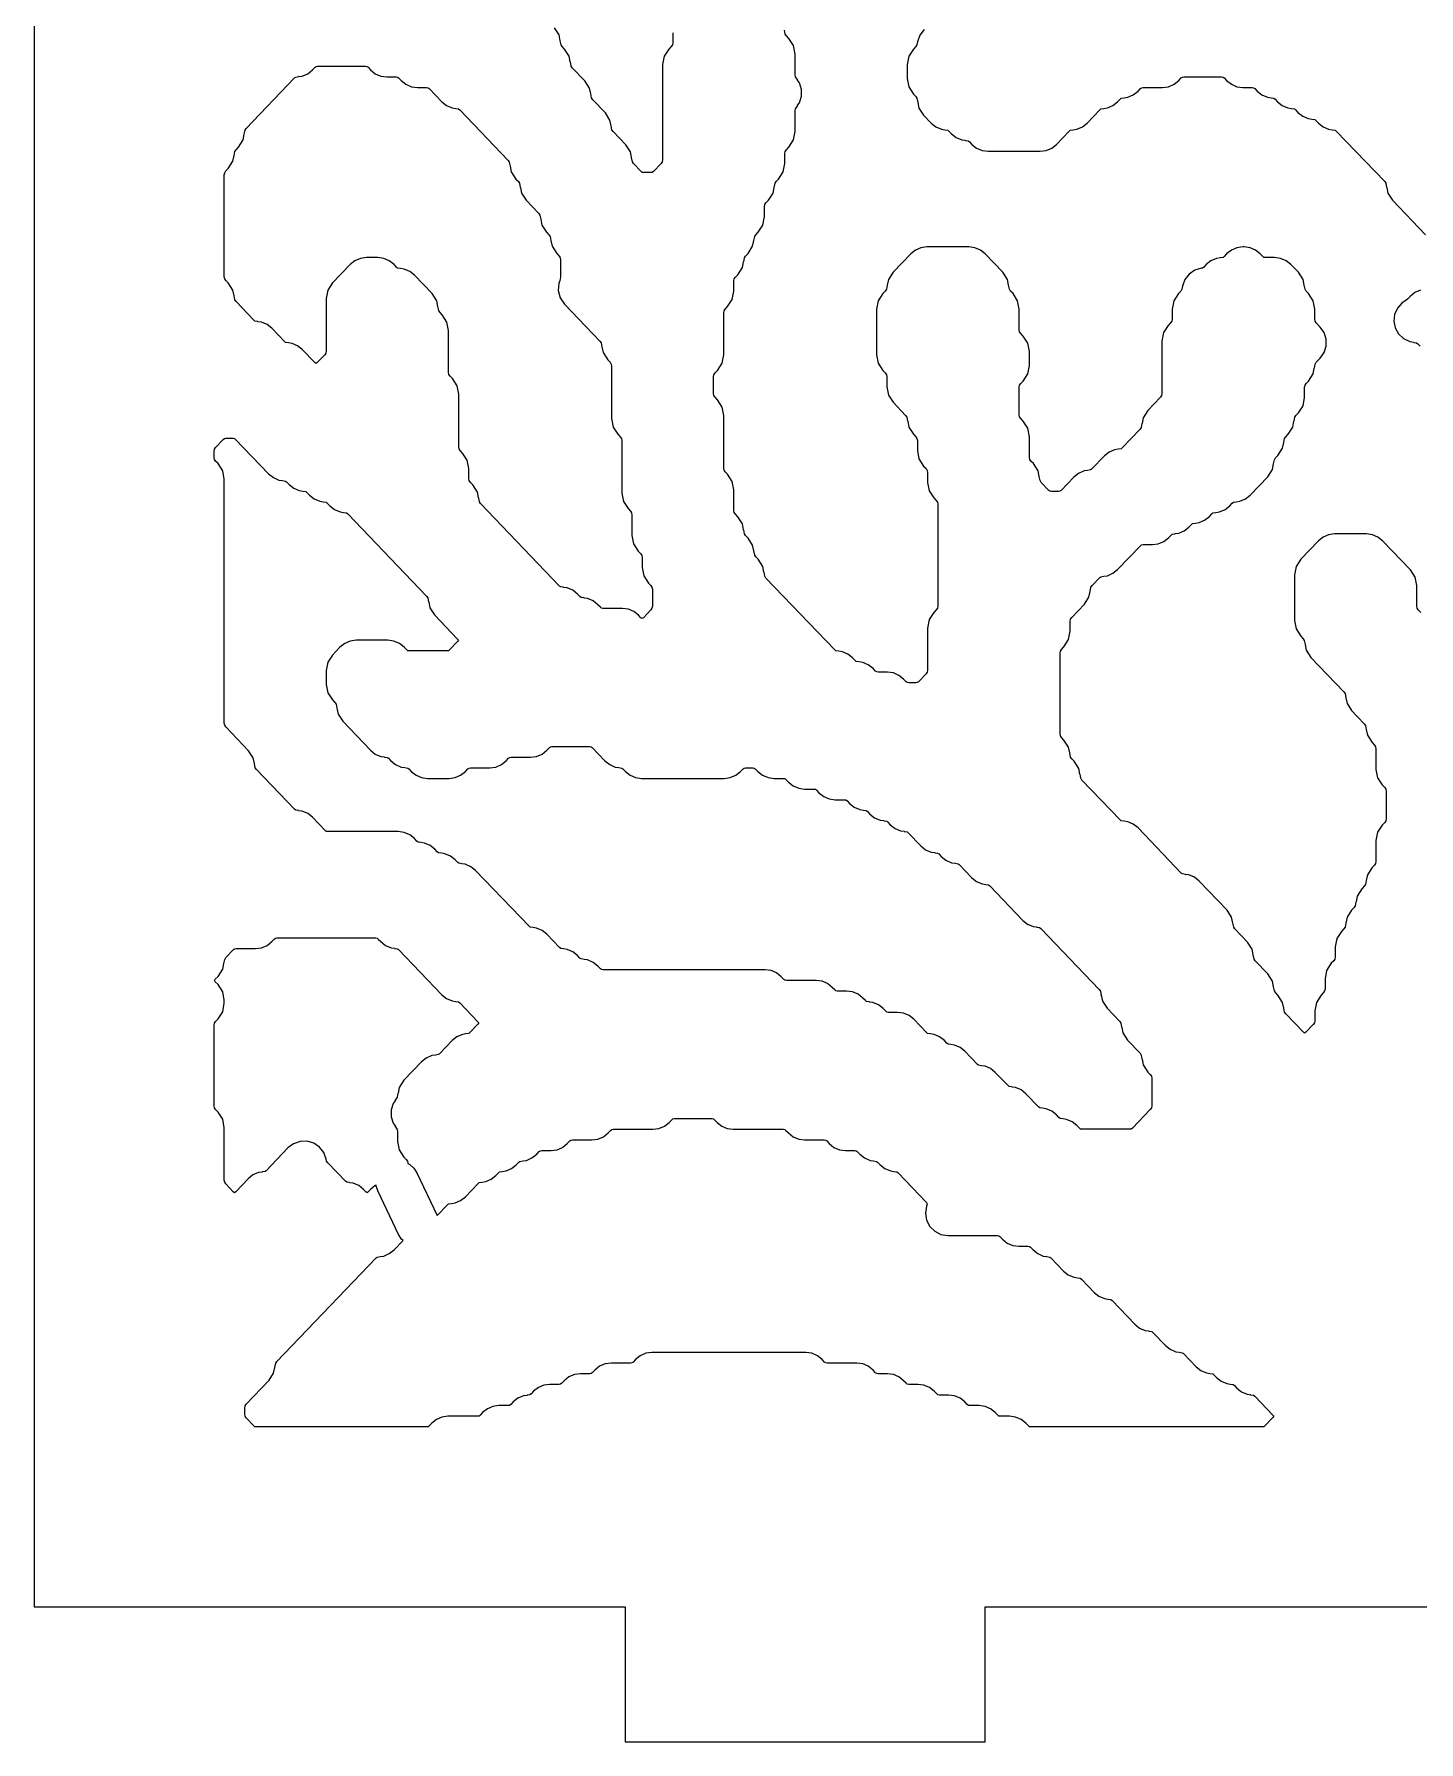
# Model space of a CAD drawing. Header units: millimetres. Extents: x 10 to 410, y 18 to 283.
# Drawn here: x 148 to 178.77, y 21 to 58.96 of the extents above; entities that cross this region are included whole.
import ezdxf

# ---------------------------------------------------------------- set-up
doc = ezdxf.new("R2010")
doc.units = ezdxf.units.MM
doc.layers.add('CUT', color=1, linetype='Continuous')

msp = doc.modelspace()

# ---------------------------------------------------------------- linework, layer by layer
at = {"layer": 'CUT'}
for points in [[(211.2679, 144), (198.134, 144), (198.134, 147), (190.134, 147), (190.134, 144), (169.134, 144), (169.134, 147), (161.134, 147), (161.134, 144), (148, 144), (148, 24), (161.134, 24), (161.134, 21), (169.134, 21), (169.134, 24), (190.134, 24), (190.134, 21), (198.134, 21), (198.134, 24), (211.2679, 24)], [(152.417, 56.1326), (152.4416, 56.2599), (152.4439, 56.2595), (152.4616, 56.351), (152.4862, 56.389), (152.5405, 56.4457), (152.6435, 56.6052), (152.6681, 56.7325), (152.6704, 56.7321), (152.6881, 56.8235), (152.7127, 56.8616), (153.7888, 57.9841), (153.8139, 58.0041), (153.8791, 58.0129), (153.8787, 58.0157), (153.9581, 58.0264), (154.0813, 58.079), (154.1862, 58.1624), (154.2418, 58.2204), (154.2669, 58.2404), (154.2987, 58.2447), (155.364, 58.2447), (155.3958, 58.2404), (155.4209, 58.2204), (155.4765, 58.1624), (155.5814, 58.079), (155.7046, 58.0264), (155.8374, 58.0084), (156.0435, 58.0084), (156.0753, 58.0041), (156.1004, 57.9841), (156.156, 57.9261), (156.2609, 57.8427), (156.3842, 57.7901), (156.517, 57.7722), (156.723, 57.7722), (156.7548, 57.7678), (156.78, 57.7479), (157.0621, 57.4536), (157.1669, 57.3701), (157.2902, 57.3175), (157.3696, 57.3068), (157.3692, 57.3041), (157.4344, 57.2953), (157.4595, 57.2753), (158.5356, 56.1527), (158.5601, 56.1147), (158.5778, 56.0232), (158.5802, 56.0236), (158.6048, 55.8964), (158.7078, 55.7368), (158.7621, 55.6802), (158.7866, 55.6421), (158.8043, 55.5506), (158.8067, 55.5511), (158.8313, 55.4238), (158.9343, 55.2642), (159.2151, 54.9713), (159.2397, 54.9333), (159.2574, 54.8418), (159.2597, 54.8422), (159.2843, 54.7149), (159.3873, 54.5554), (159.4416, 54.4987), (159.4662, 54.4607), (159.4839, 54.3692), (159.4862, 54.3696), (159.5108, 54.2423), (159.6138, 54.0828), (159.6681, 54.0261), (159.6927, 53.9881), (159.7013, 53.9436), (159.7013, 53.5669), (159.6834, 53.4743), (159.6611, 53.4224), (159.6491, 53.2564), (159.6924, 53.0957), (159.7859, 52.9581), (160.5741, 52.1359), (160.5987, 52.0978), (160.6164, 52.0063), (160.6187, 52.0068), (160.6434, 51.8795), (160.7464, 51.7199), (160.8007, 51.6633), (160.8252, 51.6252), (160.8338, 51.5808), (160.8338, 50.4119), (160.8699, 50.2255), (160.9729, 50.0659), (161.0272, 50.0093), (161.0517, 49.9712), (161.0603, 49.9268), (161.0603, 48.7579), (161.0964, 48.5715), (161.1994, 48.4119), (161.2537, 48.3553), (161.2782, 48.3172), (161.2868, 48.2728), (161.2868, 47.8128), (161.3229, 47.6263), (161.4259, 47.4668), (161.4802, 47.4101), (161.5047, 47.3721), (161.5133, 47.3276), (161.5133, 47.1039), (161.5494, 46.9174), (161.6524, 46.7579), (161.7067, 46.7013), (161.7312, 46.6632), (161.7398, 46.6188), (161.7398, 46.242), (161.7312, 46.1975), (161.7067, 46.1595), (161.5413, 45.987), (161.5133, 45.9659), (161.4854, 45.987), (161.4344, 46.0401), (161.3296, 46.1235), (161.2063, 46.1761), (161.0735, 46.1941), (160.641, 46.1941), (160.6091, 46.1984), (160.584, 46.2184), (160.5284, 46.2764), (160.4235, 46.3598), (160.3003, 46.4124), (160.2209, 46.4232), (160.2213, 46.4259), (160.1561, 46.4347), (160.131, 46.4547), (160.0754, 46.5127), (159.9705, 46.5961), (159.8473, 46.6487), (159.7679, 46.6594), (159.7683, 46.6622), (159.7031, 46.671), (159.678, 46.691), (157.9224, 48.5224), (157.8978, 48.5604), (157.8801, 48.6519), (157.8778, 48.6515), (157.8531, 48.7788), (157.7502, 48.9383), (157.6959, 48.9949), (157.6713, 49.033), (157.6627, 49.0774), (157.6627, 49.3012), (157.6266, 49.4876), (157.5236, 49.6472), (157.4693, 49.7038), (157.4448, 49.7419), (157.4362, 49.7863), (157.4362, 50.9552), (157.4001, 51.1416), (157.2971, 51.3012), (157.2428, 51.3578), (157.2183, 51.3959), (157.2097, 51.4403), (157.2097, 52.3729), (157.1736, 52.5593), (157.0706, 52.7189), (157.0163, 52.7755), (156.9918, 52.8136), (156.9741, 52.9051), (156.9717, 52.9046), (156.9471, 53.0319), (156.8441, 53.1915), (156.4513, 53.6013), (156.3464, 53.6847), (156.2231, 53.7373), (156.1438, 53.748), (156.1442, 53.7508), (156.079, 53.7596), (156.0539, 53.7796), (155.9983, 53.8376), (155.8934, 53.921), (155.7701, 53.9736), (155.6373, 53.9916), (155.3844, 53.9916), (155.2516, 53.9736), (155.1284, 53.921), (155.0235, 53.8376), (154.6306, 53.4278), (154.5277, 53.2682), (154.4916, 53.0818), (154.4916, 51.9129), (154.483, 51.8684), (154.4584, 51.8304), (154.293, 51.6579), (154.2651, 51.6368), (154.2371, 51.6579), (153.9597, 51.9473), (153.8548, 52.0307), (153.7315, 52.0833), (153.6522, 52.094), (153.6526, 52.0968), (153.5874, 52.1056), (153.5623, 52.1256), (153.2802, 52.4198), (153.1753, 52.5033), (153.052, 52.5559), (152.9727, 52.5666), (152.973, 52.5693), (152.9079, 52.5781), (152.8827, 52.5981), (152.4862, 53.0118), (152.4616, 53.0499), (152.4439, 53.1414), (152.4416, 53.1409), (152.417, 53.2682), (152.314, 53.4278), (152.2597, 53.4844), (152.2351, 53.5224), (152.2265, 53.5669), (152.2265, 55.8339), (152.2351, 55.8784), (152.2597, 55.9164), (152.314, 55.9731)], [(153.5837, 49.0252), (153.6088, 49.0052), (153.6644, 48.9472), (153.7693, 48.8638), (153.8926, 48.8112), (153.9719, 48.8005), (153.9716, 48.7978), (154.0367, 48.7889), (154.0619, 48.769), (154.1175, 48.711), (154.2223, 48.6275), (154.3456, 48.5749), (154.4249, 48.5642), (154.4246, 48.5615), (154.4898, 48.5527), (154.5149, 48.5327), (154.5705, 48.4747), (154.6753, 48.3912), (154.7986, 48.3386), (154.878, 48.3279), (154.8776, 48.3252), (154.9428, 48.3164), (154.9679, 48.2964), (156.7235, 46.465), (156.7481, 46.4269), (156.7658, 46.3354), (156.7681, 46.3359), (156.7927, 46.2086), (156.8957, 46.049), (157.4097, 45.5129), (157.4291, 45.4852), (157.4097, 45.4576), (157.233, 45.2732), (157.2078, 45.2532), (157.176, 45.2489), (156.3373, 45.2489), (156.3055, 45.2532), (156.2804, 45.2732), (156.2248, 45.3312), (156.1199, 45.4147), (155.9966, 45.4673), (155.8638, 45.4852), (155.1579, 45.4852), (155.0251, 45.4673), (154.9019, 45.4147), (154.797, 45.3312), (154.6306, 45.1577), (154.5277, 44.9982), (154.4916, 44.8117), (154.4916, 44.5047), (154.5277, 44.3183), (154.6306, 44.1587), (154.6849, 44.1021), (154.7095, 44.0641), (154.7272, 43.9726), (154.7295, 43.973), (154.7542, 43.8457), (154.8572, 43.6862), (155.4765, 43.0401), (155.5814, 42.9566), (155.7046, 42.904), (155.784, 42.8933), (155.7836, 42.8906), (155.8488, 42.8818), (155.8739, 42.8618), (155.9295, 42.8038), (156.0344, 42.7203), (156.1577, 42.6677), (156.237, 42.657), (156.2366, 42.6543), (156.3018, 42.6455), (156.3269, 42.6255), (156.3825, 42.5675), (156.4874, 42.4841), (156.6107, 42.4315), (156.7435, 42.4135), (157.2229, 42.4135), (157.3557, 42.4315), (157.4789, 42.4841), (157.5838, 42.5675), (157.6394, 42.6255), (157.6645, 42.6455), (157.6964, 42.6498), (158.1289, 42.6498), (158.2617, 42.6677), (158.385, 42.7203), (158.4898, 42.8038), (158.5454, 42.8618), (158.5706, 42.8818), (158.6024, 42.8861), (159.0349, 42.8861), (159.1677, 42.904), (159.291, 42.9566), (159.3959, 43.0401), (159.4515, 43.0981), (159.4766, 43.1181), (159.5084, 43.1224), (160.3471, 43.1224), (160.379, 43.1181), (160.4041, 43.0981), (160.6862, 42.8038), (160.7911, 42.7203), (160.9143, 42.6677), (160.9937, 42.657), (160.9933, 42.6543), (161.0585, 42.6455), (161.0836, 42.6255), (161.1392, 42.5675), (161.2441, 42.4841), (161.3673, 42.4315), (161.5001, 42.4135), (163.3386, 42.4135), (163.4714, 42.4315), (163.5947, 42.4841), (163.6995, 42.5675), (163.7551, 42.6255), (163.7803, 42.6455), (163.8121, 42.6498), (163.9713, 42.6498), (164.0031, 42.6455), (164.0282, 42.6255), (164.0838, 42.5675), (164.1887, 42.4841), (164.3119, 42.4315), (164.4448, 42.4135), (164.6508, 42.4135), (164.6826, 42.4092), (164.7077, 42.3892), (164.7633, 42.3312), (164.8682, 42.2478), (164.9915, 42.1952), (165.1243, 42.1772), (165.3303, 42.1772), (165.3621, 42.1729), (165.3873, 42.1529), (165.4429, 42.0949), (165.5477, 42.0115), (165.671, 41.9589), (165.8038, 41.9409), (166.0098, 41.9409), (166.0417, 41.9366), (166.0668, 41.9166), (166.1224, 41.8586), (166.2273, 41.7752), (166.3505, 41.7226), (166.4299, 41.7119), (166.4295, 41.7092), (166.4947, 41.7003), (166.5198, 41.6803), (166.5754, 41.6223), (166.6803, 41.5389), (166.8035, 41.4863), (166.8829, 41.4756), (166.8825, 41.4729), (166.9477, 41.4641), (166.9728, 41.4441), (167.0284, 41.3861), (167.1333, 41.3026), (167.2565, 41.25), (167.3359, 41.2393), (167.3355, 41.2366), (167.4007, 41.2278), (167.4258, 41.2078), (167.7079, 40.9135), (167.8128, 40.83), (167.9361, 40.7775), (168.0154, 40.7667), (168.0151, 40.764), (168.0802, 40.7552), (168.1054, 40.7352), (168.161, 40.6772), (168.2658, 40.5938), (168.3891, 40.5412), (168.4684, 40.5304), (168.4681, 40.5277), (168.5332, 40.5189), (168.5584, 40.4989), (168.8405, 40.2046), (168.9453, 40.1212), (169.0686, 40.0686), (169.148, 40.0579), (169.1476, 40.0551), (169.2128, 40.0463), (169.2379, 40.0263), (169.973, 39.2595), (170.0779, 39.176), (170.2012, 39.1234), (170.2805, 39.1127), (170.2801, 39.11), (170.3453, 39.1012), (170.3704, 39.0812), (171.673, 37.7224), (171.6976, 37.6843), (171.7153, 37.5928), (171.7176, 37.5933), (171.7423, 37.466), (171.8453, 37.3064), (172.1261, 37.0135), (172.1506, 36.9754), (172.1683, 36.8839), (172.1707, 36.8844), (172.1953, 36.7571), (172.2983, 36.5976), (172.5791, 36.3046), (172.6036, 36.2666), (172.6213, 36.1751), (172.6237, 36.1755), (172.6483, 36.0482), (172.7513, 35.8887), (172.8056, 35.8321), (172.8301, 35.794), (172.8387, 35.7496), (172.8387, 35.1365), (172.8301, 35.0921), (172.8056, 35.054), (172.409, 34.6403), (172.3839, 34.6203), (172.3521, 34.616), (171.2868, 34.616), (171.255, 34.6203), (171.2299, 34.6403), (171.1743, 34.6983), (171.0694, 34.7818), (170.9462, 34.8344), (170.8668, 34.8451), (170.8672, 34.8478), (170.802, 34.8566), (170.7769, 34.8766), (170.7213, 34.9346), (170.6164, 35.0181), (170.4931, 35.0706), (170.4138, 35.0814), (170.4142, 35.0841), (170.349, 35.0929), (170.3239, 35.1129), (170.0418, 35.4072), (169.9369, 35.4906), (169.8136, 35.5432), (169.7343, 35.554), (169.7346, 35.5567), (169.6695, 35.5655), (169.6443, 35.5855), (169.3622, 35.8798), (169.2574, 35.9632), (169.1341, 36.0158), (169.0547, 36.0265), (169.0551, 36.0292), (168.9899, 36.0381), (168.9648, 36.0581), (168.6827, 36.3523), (168.5778, 36.4358), (168.4546, 36.4884), (168.3752, 36.4991), (168.3756, 36.5018), (168.3104, 36.5106), (168.2853, 36.5306), (168.2297, 36.5886), (168.1248, 36.6721), (168.0016, 36.7247), (167.9222, 36.7354), (167.9226, 36.7381), (167.8574, 36.7469), (167.8323, 36.7669), (167.5502, 37.0612), (167.4453, 37.1446), (167.322, 37.1972), (167.1892, 37.2152), (166.9832, 37.2152), (166.9514, 37.2195), (166.9262, 37.2395), (166.8706, 37.2975), (166.7658, 37.3809), (166.6425, 37.4335), (166.5632, 37.4442), (166.5635, 37.447), (166.4983, 37.4558), (166.4732, 37.4758), (166.4176, 37.5338), (166.3128, 37.6172), (166.1895, 37.6698), (166.0567, 37.6878), (165.8506, 37.6878), (165.8188, 37.6921), (165.7937, 37.7121), (165.7381, 37.7701), (165.6332, 37.8535), (165.51, 37.9061), (165.3772, 37.9241), (164.7181, 37.9241), (164.6863, 37.9284), (164.6612, 37.9483), (164.6056, 38.0063), (164.5007, 38.0898), (164.3774, 38.1424), (164.2446, 38.1603), (160.641, 38.1603), (160.6091, 38.1646), (160.584, 38.1846), (160.5284, 38.2426), (160.4235, 38.3261), (160.3003, 38.3787), (160.2209, 38.3894), (160.2213, 38.3921), (160.1561, 38.4009), (160.131, 38.4209), (160.0754, 38.4789), (159.9705, 38.5624), (159.8473, 38.615), (159.7679, 38.6257), (159.7683, 38.6284), (159.7031, 38.6372), (159.678, 38.6572), (159.3959, 38.9515), (159.291, 39.0349), (159.1677, 39.0875), (159.0884, 39.0983), (159.0888, 39.101), (159.0236, 39.1098), (158.9985, 39.1298), (157.8103, 40.3692), (157.7055, 40.4527), (157.5822, 40.5052), (157.5028, 40.516), (157.5032, 40.5187), (157.438, 40.5275), (157.4129, 40.5475), (157.3573, 40.6055), (157.2524, 40.6889), (157.1292, 40.7415), (157.0498, 40.7523), (157.0502, 40.755), (156.985, 40.7638), (156.9599, 40.7838), (156.9043, 40.8418), (156.7994, 40.9252), (156.6762, 40.9778), (156.5968, 40.9886), (156.5972, 40.9913), (156.532, 41.0001), (156.5069, 41.0201), (156.4513, 41.0781), (156.3464, 41.1615), (156.2231, 41.2141), (156.0903, 41.2321), (154.5252, 41.2321), (154.4934, 41.2364), (154.4683, 41.2564), (154.1862, 41.5506), (154.0813, 41.6341), (153.9581, 41.6867), (153.8787, 41.6974), (153.8791, 41.7001), (153.8139, 41.7089), (153.7888, 41.7289), (152.9392, 42.6152), (152.9146, 42.6532), (152.8969, 42.7447), (152.8946, 42.7443), (152.87, 42.8716), (152.767, 43.0311), (152.2597, 43.5603), (152.2351, 43.5984), (152.2265, 43.6428), (152.2265, 49.0649), (152.1904, 49.2513), (152.0875, 49.4109), (152.0332, 49.4675), (152.0086, 49.5056), (152, 49.55), (152, 49.6905), (152.0086, 49.7349), (152.0332, 49.773), (152.2032, 49.9504), (152.2283, 49.9704), (152.2602, 49.9747), (152.4194, 49.9747), (152.4512, 49.9704), (152.4763, 49.9504), (153.2114, 49.1835), (153.3163, 49.1001), (153.4396, 49.0475), (153.5189, 49.0368), (153.5185, 49.034)], [(153.3476, 29.3232), (153.3499, 29.3228), (153.3676, 29.4143), (153.3922, 29.4523), (155.6008, 31.7563), (155.626, 31.7763), (155.6911, 31.7851), (155.6908, 31.7878), (155.7701, 31.7986), (155.8934, 31.8511), (155.9983, 31.9346), (156.1993, 32.1443), (156.1675, 32.1728), (156.0991, 32.2778), (155.6424, 33.2316), (155.6035, 33.3507), (155.6023, 33.3729), (155.5814, 33.364), (155.4765, 33.2806), (155.4256, 33.2275), (155.3976, 33.2064), (155.3697, 33.2275), (155.3187, 33.2806), (155.2139, 33.364), (155.0906, 33.4166), (155.0112, 33.4274), (155.0116, 33.4301), (154.9464, 33.4389), (154.9213, 33.4589), (154.5247, 33.8726), (154.5002, 33.9106), (154.4926, 33.95), (154.4397, 34.0962), (154.3444, 34.2191), (154.2159, 34.3068), (154.0667, 34.3508), (153.9112, 34.3468), (153.7645, 34.2952), (153.6407, 34.201), (153.1558, 33.6952), (153.1307, 33.6752), (153.0655, 33.6664), (153.0659, 33.6637), (152.9865, 33.6529), (152.8633, 33.6003), (152.7584, 33.5169), (152.481, 33.2275), (152.453, 33.2064), (152.425, 33.2275), (152.2597, 33.4), (152.2351, 33.4381), (152.2265, 33.4825), (152.2265, 34.6514), (152.1904, 34.8378), (152.0875, 34.9974), (152.0332, 35.054), (152.0086, 35.0921), (152, 35.1365), (152, 36.931), (152.0086, 36.9754), (152.0332, 37.0135), (152.0875, 37.0701), (152.1904, 37.2297), (152.2265, 37.4161), (152.2265, 37.4868), (152.1904, 37.6733), (152.0875, 37.8328), (152.0265, 37.8964), (152.0071, 37.9241), (152.0265, 37.9517), (152.0875, 38.0153), (152.1904, 38.1748), (152.2151, 38.3021), (152.2174, 38.3017), (152.2351, 38.3932), (152.2597, 38.4312), (152.4297, 38.6086), (152.4549, 38.6286), (152.4867, 38.6329), (152.9192, 38.6329), (153.052, 38.6509), (153.1753, 38.7035), (153.2802, 38.7869), (153.3358, 38.8449), (153.3609, 38.8649), (153.3927, 38.8692), (155.5905, 38.8692), (155.6223, 38.8649), (155.6474, 38.8449), (155.703, 38.7869), (155.8079, 38.7035), (155.9312, 38.6509), (156.0105, 38.6401), (156.0101, 38.6374), (156.0753, 38.6286), (156.1004, 38.6086), (157.0621, 37.6055), (157.1669, 37.522), (157.2902, 37.4694), (157.3696, 37.4587), (157.3692, 37.456), (157.4344, 37.4472), (157.4595, 37.4272), (157.8627, 37.0065), (157.8821, 36.9789), (157.8627, 36.9513), (157.686, 36.7669), (157.6609, 36.7469), (157.5957, 36.7381), (157.5961, 36.7354), (157.5167, 36.7247), (157.3934, 36.6721), (157.2886, 36.5886), (157.0065, 36.2943), (156.9813, 36.2743), (156.9162, 36.2655), (156.9165, 36.2628), (156.8372, 36.2521), (156.7139, 36.1995), (156.609, 36.116), (156.2162, 35.7062), (156.1132, 35.5467), (156.0886, 35.4194), (156.0862, 35.4198), (156.0685, 35.3284), (156.018, 35.2501), (156.0211, 35.2481), (155.9817, 35.1918), (155.9358, 35.0466), (155.9358, 34.8943), (155.9817, 34.7491), (156.0211, 34.6929), (156.018, 34.6909), (156.0685, 34.6126), (156.0771, 34.5681), (156.0771, 34.3444), (156.1132, 34.158), (156.2162, 33.9984), (156.2705, 33.9418), (156.2951, 33.9037), (156.3037, 33.8593), (156.3037, 33.8567), (156.3466, 33.8349), (156.4398, 33.7512), (156.5082, 33.6462), (156.9604, 32.7019), (157.1864, 32.9377), (157.2115, 32.9577), (157.2767, 32.9665), (157.2763, 32.9693), (157.3557, 32.98), (157.4789, 33.0326), (157.5838, 33.116), (157.8659, 33.4103), (157.891, 33.4303), (157.9562, 33.4391), (157.9558, 33.4418), (158.0352, 33.4526), (158.1585, 33.5052), (158.2633, 33.5886), (158.3189, 33.6466), (158.3441, 33.6666), (158.4092, 33.6754), (158.4089, 33.6781), (158.4882, 33.6888), (158.6115, 33.7414), (158.7164, 33.8249), (158.7719, 33.8829), (158.7971, 33.9029), (158.8622, 33.9117), (158.8619, 33.9144), (158.9412, 33.9251), (159.0645, 33.9777), (159.1694, 34.0612), (159.225, 34.1192), (159.2501, 34.1392), (159.2819, 34.1435), (159.4879, 34.1435), (159.6208, 34.1614), (159.744, 34.214), (159.8489, 34.2975), (159.9045, 34.3555), (159.9296, 34.3754), (159.9614, 34.3797), (160.394, 34.3797), (160.5268, 34.3977), (160.6501, 34.4503), (160.7549, 34.5337), (160.8105, 34.5917), (160.8356, 34.6117), (160.8675, 34.616), (161.753, 34.616), (161.8858, 34.634), (162.0091, 34.6866), (162.114, 34.77), (162.1696, 34.828), (162.1947, 34.848), (162.2265, 34.8523), (163.0652, 34.8523), (163.0971, 34.848), (163.1222, 34.828), (163.1778, 34.77), (163.2826, 34.6866), (163.4059, 34.634), (163.5387, 34.616), (164.6508, 34.616), (164.6826, 34.6117), (164.7077, 34.5917), (164.7633, 34.5337), (164.8682, 34.4503), (164.9915, 34.3977), (165.1243, 34.3797), (165.5568, 34.3797), (165.5886, 34.3754), (165.6138, 34.3555), (165.6694, 34.2975), (165.7742, 34.214), (165.8975, 34.1614), (166.0303, 34.1435), (166.2363, 34.1435), (166.2682, 34.1392), (166.2933, 34.1192), (166.3489, 34.0612), (166.4538, 33.9777), (166.577, 33.9251), (166.6564, 33.9144), (166.656, 33.9117), (166.7212, 33.9029), (166.7463, 33.8829), (166.8019, 33.8249), (166.9068, 33.7414), (167.03, 33.6888), (167.1094, 33.6781), (167.109, 33.6754), (167.1742, 33.6666), (167.1993, 33.6466), (167.8291, 32.9897), (167.8491, 32.961), (167.831, 32.9035), (167.8078, 32.7495), (167.8332, 32.5959), (167.9046, 32.4574), (168.0151, 32.3477), (168.154, 32.2773), (168.3079, 32.2531), (169.4075, 32.2532), (169.4393, 32.2489), (169.4644, 32.2289), (169.52, 32.1709), (169.6249, 32.0874), (169.7481, 32.0348), (169.8809, 32.0169), (170.087, 32.0169), (170.1188, 32.0126), (170.1439, 31.9926), (170.1995, 31.9346), (170.3044, 31.8511), (170.4277, 31.7986), (170.507, 31.7878), (170.5066, 31.7851), (170.5718, 31.7763), (170.5969, 31.7563), (170.879, 31.462), (170.9839, 31.3786), (171.1072, 31.326), (171.1865, 31.3152), (171.1862, 31.3125), (171.2513, 31.3037), (171.2765, 31.2837), (171.5586, 30.9894), (171.6634, 30.906), (171.7867, 30.8534), (171.8661, 30.8427), (171.8657, 30.84), (171.9309, 30.8311), (171.956, 30.8111), (172.4646, 30.2806), (172.5695, 30.1971), (172.6927, 30.1445), (172.7721, 30.1338), (172.7717, 30.1311), (172.8369, 30.1223), (172.862, 30.1023), (173.1441, 29.808), (173.249, 29.7246), (173.3723, 29.672), (173.4516, 29.6612), (173.4513, 29.6585), (173.5164, 29.6497), (173.5415, 29.6297), (173.8237, 29.3354), (173.9285, 29.252), (174.0518, 29.1994), (174.1311, 29.1887), (174.1308, 29.1859), (174.1959, 29.1771), (174.2211, 29.1571), (174.2767, 29.0991), (174.3815, 29.0157), (174.5048, 28.9631), (174.5842, 28.9524), (174.5838, 28.9497), (174.649, 28.9408), (174.6741, 28.9209), (174.7297, 28.8629), (174.8346, 28.7794), (174.9578, 28.7268), (175.0372, 28.7161), (175.0368, 28.7134), (175.102, 28.7046), (175.1271, 28.6846), (175.5303, 28.2639), (175.5497, 28.2363), (175.5303, 28.2086), (175.3536, 28.0243), (175.3285, 28.0043), (175.2967, 28), (170.1543, 28), (170.1225, 28.0043), (170.0973, 28.0243), (170.0418, 28.0823), (169.9369, 28.1657), (169.8136, 28.2183), (169.6808, 28.2363), (169.4748, 28.2363), (169.443, 28.2406), (169.4178, 28.2606), (169.3622, 28.3186), (169.2574, 28.402), (169.1341, 28.4546), (169.0013, 28.4726), (168.7952, 28.4726), (168.7634, 28.4769), (168.7383, 28.4969), (168.6827, 28.5549), (168.5778, 28.6383), (168.4546, 28.6909), (168.3218, 28.7089), (168.1157, 28.7089), (168.0839, 28.7132), (168.0588, 28.7332), (168.0032, 28.7912), (167.8983, 28.8746), (167.775, 28.9272), (167.6422, 28.9451), (167.4362, 28.9451), (167.4044, 28.9495), (167.3793, 28.9694), (167.3237, 29.0274), (167.2188, 29.1109), (167.0955, 29.1635), (166.9627, 29.1814), (166.7567, 29.1814), (166.7249, 29.1857), (166.6997, 29.2057), (166.6441, 29.2637), (166.5393, 29.3472), (166.416, 29.3998), (166.2832, 29.4177), (165.6241, 29.4177), (165.5923, 29.422), (165.5672, 29.442), (165.5116, 29.5), (165.4067, 29.5835), (165.2835, 29.636), (165.1506, 29.654), (161.7267, 29.654), (161.5939, 29.636), (161.4706, 29.5835), (161.3657, 29.5), (161.3101, 29.442), (161.285, 29.422), (161.2532, 29.4177), (160.8206, 29.4177), (160.6878, 29.3998), (160.5646, 29.3472), (160.4597, 29.2637), (160.4041, 29.2057), (160.379, 29.1857), (160.3471, 29.1814), (160.1411, 29.1814), (160.0083, 29.1635), (159.885, 29.1109), (159.7802, 29.0274), (159.7246, 28.9694), (159.6994, 28.9495), (159.6676, 28.9451), (159.4616, 28.9451), (159.3288, 28.9272), (159.2055, 28.8746), (159.1006, 28.7912), (159.045, 28.7332), (159.0199, 28.7132), (158.9547, 28.7044), (158.9551, 28.7016), (158.8758, 28.6909), (158.7525, 28.6383), (158.6476, 28.5549), (158.592, 28.4969), (158.5669, 28.4769), (158.5351, 28.4726), (158.329, 28.4726), (158.1962, 28.4546), (158.073, 28.402), (157.9681, 28.3186), (157.9125, 28.2606), (157.8874, 28.2406), (157.8556, 28.2363), (157.1965, 28.2363), (157.0637, 28.2183), (156.9404, 28.1657), (156.8356, 28.0823), (156.78, 28.0243), (156.7548, 28.0043), (156.723, 28), (152.9397, 28), (152.9079, 28.0043), (152.8827, 28.0243), (152.7127, 28.2017), (152.6881, 28.2397), (152.6795, 28.2842), (152.6795, 28.4247), (152.6881, 28.4691), (152.7127, 28.5072), (153.22, 29.0364), (153.323, 29.1959)]]:
    msp.add_lwpolyline(points, close=True, dxfattribs=at)
for points in [[(162.1929, 58.9889), (162.1929, 58.7652), (162.1843, 58.7208), (162.1597, 58.6827), (162.1054, 58.6261), (162.0024, 58.4665), (161.9664, 58.2801), (161.9664, 56.1661), (161.9578, 56.1216), (161.9332, 56.0836), (161.7631, 55.9062), (161.738, 55.8862), (161.7062, 55.8819), (161.547, 55.8819), (161.5152, 55.8862), (161.49, 55.9062), (161.32, 56.0836), (161.2954, 56.1216), (161.2777, 56.2131), (161.2754, 56.2126), (161.2508, 56.3399), (161.1478, 56.4995), (160.867, 56.7924), (160.8424, 56.8305), (160.8247, 56.922), (160.8224, 56.9215), (160.7977, 57.0488), (160.6948, 57.2084), (160.414, 57.5013), (160.3894, 57.5393), (160.3717, 57.6308), (160.3694, 57.6304), (160.3447, 57.7577), (160.2417, 57.9172), (159.9609, 58.2101), (159.9364, 58.2482), (159.9187, 58.3397), (159.9163, 58.3392), (159.8917, 58.4665), (159.7887, 58.6261), (159.7344, 58.6827), (159.7099, 58.7208), (159.6922, 58.8123), (159.6898, 58.8118), (159.6652, 58.9391), (159.5622, 59.0986)], [(178.8154, 46.1029), (178.7611, 46.1595), (178.7365, 46.1975), (178.7279, 46.242), (178.7279, 46.702), (178.6919, 46.8885), (178.5889, 47.048), (177.9695, 47.6941), (177.8647, 47.7775), (177.7414, 47.8301), (177.6086, 47.8481), (176.9027, 47.8481), (176.7699, 47.8301), (176.6466, 47.7775), (176.5417, 47.6941), (176.1489, 47.2843), (176.0459, 47.1247), (176.0098, 46.9383), (176.0098, 45.9225), (176.0459, 45.736), (176.1489, 45.5765), (176.2032, 45.5198), (176.2278, 45.4818), (176.2455, 45.3903), (176.2478, 45.3907), (176.2724, 45.2634), (176.3754, 45.1039), (177.1092, 44.3384), (177.1338, 44.3003), (177.1515, 44.2088), (177.1538, 44.2093), (177.1785, 44.082), (177.2814, 43.9225), (177.5622, 43.6295), (177.5868, 43.5915), (177.6045, 43.5), (177.6068, 43.5004), (177.6315, 43.3731), (177.7345, 43.2136), (177.7888, 43.157), (177.8133, 43.1189), (177.8219, 43.0745), (177.8219, 42.6144), (177.858, 42.428), (177.961, 42.2684), (178.0153, 42.2118), (178.0398, 42.1738), (178.0484, 42.1293), (178.0484, 41.5163), (178.0398, 41.4718), (178.0153, 41.4338), (177.961, 41.3771), (177.858, 41.2176), (177.8219, 41.0311), (177.8219, 40.5711), (177.8133, 40.5267), (177.7888, 40.4886), (177.7345, 40.432), (177.6315, 40.2724), (177.6068, 40.1451), (177.6045, 40.1456), (177.5868, 40.0541), (177.5622, 40.016), (177.508, 39.9594), (177.405, 39.7999), (177.3803, 39.6726), (177.378, 39.673), (177.3603, 39.5815), (177.3357, 39.5435), (177.2814, 39.4868), (177.1785, 39.3273), (177.1538, 39.2), (177.1515, 39.2004), (177.1338, 39.1089), (177.1092, 39.0709), (177.0549, 39.0143), (176.9519, 38.8547), (176.9159, 38.6683), (176.9159, 38.4445), (176.9073, 38.4001), (176.8827, 38.362), (176.8284, 38.3054), (176.7254, 38.1458), (176.6894, 37.9594), (176.6894, 37.7357), (176.6808, 37.6912), (176.6562, 37.6532), (176.6019, 37.5965), (176.4989, 37.437), (176.4629, 37.2505), (176.4629, 37.0268), (176.4543, 36.9824), (176.4297, 36.9443), (176.2643, 36.7718), (176.2364, 36.7507), (176.2084, 36.7718), (175.8165, 37.1806), (175.7919, 37.2186), (175.7742, 37.3101), (175.7719, 37.3097), (175.7473, 37.437), (175.6443, 37.5965), (175.59, 37.6532), (175.5654, 37.6912), (175.5477, 37.7827), (175.5454, 37.7823), (175.5208, 37.9096), (175.4178, 38.0691), (175.137, 38.362), (175.1124, 38.4001), (175.0947, 38.4916), (175.0924, 38.4911), (175.0678, 38.6184), (174.9648, 38.778), (174.684, 39.0709), (174.6594, 39.1089), (174.6417, 39.2004), (174.6394, 39.2), (174.6147, 39.3273), (174.5117, 39.4868), (173.8924, 40.1329), (173.7875, 40.2164), (173.6643, 40.269), (173.5849, 40.2797), (173.5853, 40.2824), (173.5201, 40.2912), (173.495, 40.3112), (172.5333, 41.3144), (172.4285, 41.3978), (172.3052, 41.4504), (172.2259, 41.4611), (172.2262, 41.4638), (172.161, 41.4727), (172.1359, 41.4927), (171.2863, 42.3789), (171.2618, 42.417), (171.2441, 42.5085), (171.2417, 42.508), (171.2171, 42.6353), (171.1141, 42.7948), (171.0598, 42.8515), (171.0353, 42.8895), (171.0176, 42.981), (171.0152, 42.9806), (170.9906, 43.1079), (170.8876, 43.2674), (170.8333, 43.3241), (170.8088, 43.3621), (170.8002, 43.4066), (170.8002, 45.201), (170.8088, 45.2455), (170.8333, 45.2835), (170.8876, 45.3402), (170.9906, 45.4997), (171.0267, 45.6862), (171.0267, 45.9099), (171.0353, 45.9543), (171.0598, 45.9924), (171.3406, 46.2853), (171.4436, 46.4449), (171.4682, 46.5722), (171.4706, 46.5717), (171.4883, 46.6632), (171.5128, 46.7013), (171.6829, 46.8787), (171.708, 46.8987), (171.7732, 46.9075), (171.7728, 46.9102), (171.8522, 46.9209), (171.9755, 46.9735), (172.0803, 47.0569), (172.5889, 47.5875), (172.6141, 47.6075), (172.6459, 47.6118), (172.8519, 47.6118), (172.9847, 47.6298), (173.108, 47.6824), (173.2129, 47.7658), (173.2685, 47.8238), (173.2936, 47.8438), (173.3588, 47.8526), (173.3584, 47.8553), (173.4377, 47.8661), (173.561, 47.9187), (173.6659, 48.0021), (173.7215, 48.0601), (173.7466, 48.0801), (173.8118, 48.0889), (173.8114, 48.0916), (173.8908, 48.1023), (174.014, 48.1549), (174.1189, 48.2384), (174.1745, 48.2964), (174.1996, 48.3164), (174.2648, 48.3252), (174.2644, 48.3279), (174.3438, 48.3386), (174.467, 48.3912), (174.5719, 48.4747), (174.6275, 48.5327), (174.6526, 48.5527), (174.7178, 48.5615), (174.7174, 48.5642), (174.7968, 48.5749), (174.9201, 48.6275), (175.0249, 48.711), (175.4178, 49.1208), (175.5208, 49.2803), (175.5454, 49.4076), (175.5477, 49.4072), (175.5654, 49.4987), (175.59, 49.5367), (175.6443, 49.5933), (175.7473, 49.7529), (175.7719, 49.8802), (175.7742, 49.8797), (175.7919, 49.9712), (175.8165, 50.0093), (175.8708, 50.0659), (175.9738, 50.2255), (175.9984, 50.3528), (176.0007, 50.3523), (176.0184, 50.4438), (176.043, 50.4818), (176.0973, 50.5385), (176.2003, 50.698), (176.2364, 50.8845), (176.2364, 51.1082), (176.245, 51.1527), (176.2695, 51.1907), (176.3238, 51.2473), (176.4268, 51.4069), (176.4514, 51.5342), (176.4538, 51.5337), (176.4715, 51.6252), (176.496, 51.6633), (176.5842, 51.7553), (176.6716, 51.8799), (176.7174, 52.0251), (176.7174, 52.1774), (176.6716, 52.3226), (176.5842, 52.4473), (176.496, 52.5393), (176.4715, 52.5773), (176.4629, 52.6218), (176.4629, 52.8455), (176.4268, 53.0319), (176.3238, 53.1915), (176.2695, 53.2481), (176.245, 53.2862), (176.2273, 53.3777), (176.2249, 53.3772), (176.2003, 53.5045), (176.0973, 53.664), (175.931, 53.8376), (175.8261, 53.921), (175.7028, 53.9736), (175.57, 53.9916), (175.364, 53.9916), (175.3322, 53.9959), (175.307, 54.0159), (175.2514, 54.0739), (175.1466, 54.1573), (175.0233, 54.2099), (174.8905, 54.2278), (174.8641, 54.2278), (174.7313, 54.2099), (174.608, 54.1573), (174.5032, 54.0739), (174.4476, 54.0159), (174.4225, 53.9959), (174.3573, 53.9871), (174.3577, 53.9843), (174.2783, 53.9736), (174.155, 53.921), (174.0502, 53.8376), (173.9946, 53.7796), (173.9694, 53.7596), (173.9471, 53.7566), (173.7985, 53.7122), (173.6707, 53.6245), (173.5759, 53.5018), (173.5232, 53.356), (173.5097, 53.2862), (173.4851, 53.2481), (173.4308, 53.1915), (173.3278, 53.0319), (173.2918, 52.8455), (173.2918, 52.6218), (173.2832, 52.5773), (173.2586, 52.5393), (173.2043, 52.4826), (173.1013, 52.3231), (173.0652, 52.1366), (173.0652, 50.9677), (173.0566, 50.9233), (173.0321, 50.8852), (172.7513, 50.5923), (172.6483, 50.4328), (172.6237, 50.3055), (172.6213, 50.3059), (172.6036, 50.2144), (172.5791, 50.1764), (172.1825, 49.7627), (172.1574, 49.7427), (172.0922, 49.7339), (172.0926, 49.7312), (172.0132, 49.7204), (171.89, 49.6678), (171.7851, 49.5844), (171.503, 49.2901), (171.4779, 49.2701), (171.4127, 49.2613), (171.413, 49.2586), (171.3337, 49.2479), (171.2104, 49.1953), (171.1056, 49.1118), (170.8235, 48.8175), (170.7983, 48.7976), (170.7665, 48.7932), (170.6073, 48.7932), (170.5755, 48.7976), (170.5504, 48.8175), (170.3803, 48.9949), (170.3557, 49.033), (170.338, 49.1245), (170.3357, 49.124), (170.3111, 49.2513), (170.2081, 49.4109), (170.1538, 49.4675), (170.1292, 49.5056), (170.1206, 49.55), (170.1206, 50.01), (170.0846, 50.1965), (169.9816, 50.356), (169.9273, 50.4127), (169.9027, 50.4507), (169.8941, 50.4952), (169.8941, 51.1082), (169.9027, 51.1527), (169.9273, 51.1907), (169.9816, 51.2473), (170.0846, 51.4069), (170.1206, 51.5934), (170.1206, 51.9003), (170.0846, 52.0868), (169.9816, 52.2463), (169.9273, 52.303), (169.9027, 52.341), (169.8941, 52.3855), (169.8941, 52.8455), (169.8581, 53.0319), (169.7551, 53.1915), (169.7008, 53.2481), (169.6762, 53.2862), (169.6585, 53.3777), (169.6562, 53.3772), (169.6316, 53.5045), (169.5286, 53.664), (169.1357, 54.0739), (169.0309, 54.1573), (168.9076, 54.2099), (168.7748, 54.2278), (167.8424, 54.2278), (167.7096, 54.2099), (167.5863, 54.1573), (167.4814, 54.0739), (167.0886, 53.664), (166.9856, 53.5045), (166.961, 53.3772), (166.9586, 53.3777), (166.9409, 53.2862), (166.9164, 53.2481), (166.8621, 53.1915), (166.7591, 53.0319), (166.723, 52.8455), (166.723, 51.8296), (166.7591, 51.6432), (166.8621, 51.4836), (166.9164, 51.427), (166.9409, 51.3889), (166.9495, 51.3445), (166.9495, 51.1208), (166.9856, 50.9343), (167.0886, 50.7748), (167.3694, 50.4818), (167.3939, 50.4438), (167.4116, 50.3523), (167.414, 50.3528), (167.4386, 50.2255), (167.5416, 50.0659), (167.5959, 50.0093), (167.6205, 49.9712), (167.6291, 49.9268), (167.6291, 49.7031), (167.6651, 49.5166), (167.7681, 49.357), (167.8224, 49.3004), (167.847, 49.2624), (167.8556, 49.2179), (167.8556, 48.9942), (167.8916, 48.8077), (167.9946, 48.6482), (168.0489, 48.5915), (168.0735, 48.5535), (168.0821, 48.509), (168.0821, 46.242), (168.0735, 46.1975), (168.0489, 46.1595), (167.9946, 46.1029), (167.8916, 45.9433), (167.8556, 45.7569), (167.8556, 44.8243), (167.847, 44.7798), (167.8224, 44.7418), (167.6523, 44.5644), (167.6272, 44.5444), (167.5954, 44.5401), (167.4362, 44.5401), (167.4044, 44.5444), (167.3793, 44.5644), (167.3237, 44.6224), (167.2188, 44.7058), (167.0955, 44.7584), (166.9627, 44.7764), (166.7567, 44.7764), (166.7249, 44.7807), (166.6997, 44.8007), (166.6441, 44.8587), (166.5393, 44.9421), (166.416, 44.9947), (166.3366, 45.0054), (166.337, 45.0081), (166.2718, 45.017), (166.2467, 45.037), (166.1911, 45.095), (166.0862, 45.1784), (165.963, 45.231), (165.8836, 45.2417), (165.884, 45.2444), (165.8188, 45.2532), (165.7937, 45.2732), (164.2646, 46.8684), (164.24, 46.9064), (164.2223, 46.9979), (164.22, 46.9975), (164.1954, 47.1247), (164.0924, 47.2843), (164.0381, 47.3409), (164.0135, 47.379), (163.9958, 47.4705), (163.9935, 47.47), (163.9689, 47.5973), (163.8659, 47.7569), (163.8116, 47.8135), (163.787, 47.8516), (163.7693, 47.9431), (163.767, 47.9426), (163.7424, 48.0699), (163.6394, 48.2294), (163.5851, 48.2861), (163.5605, 48.3241), (163.5519, 48.3686), (163.5519, 48.8286), (163.5158, 49.015), (163.4129, 49.1746), (163.3586, 49.2312), (163.334, 49.2693), (163.3254, 49.3137), (163.3254, 50.4826), (163.2893, 50.6691), (163.1863, 50.8286), (163.132, 50.8852), (163.1075, 50.9233), (163.0989, 50.9677), (163.0989, 51.3445), (163.1075, 51.3889), (163.132, 51.427), (163.1863, 51.4836), (163.2893, 51.6432), (163.3254, 51.8296), (163.3254, 52.7622), (163.334, 52.8067), (163.3586, 52.8447), (163.4129, 52.9014), (163.5158, 53.0609), (163.5519, 53.2474), (163.5519, 53.4711), (163.5605, 53.5155), (163.5851, 53.5536), (163.6394, 53.6102), (163.7424, 53.7698), (163.767, 53.8971), (163.7693, 53.8966), (163.787, 53.9881), (163.8116, 54.0261), (163.8659, 54.0828), (163.9689, 54.2423), (163.9935, 54.3696), (163.9958, 54.3692), (164.0135, 54.4607), (164.0381, 54.4987), (164.0924, 54.5554), (164.1954, 54.7149), (164.2314, 54.9014), (164.2314, 55.1251), (164.24, 55.1695), (164.2646, 55.2076), (164.3189, 55.2642), (164.4219, 55.4238), (164.4465, 55.5511), (164.4488, 55.5506), (164.4665, 55.6421), (164.4911, 55.6802), (164.5454, 55.7368), (164.6484, 55.8964), (164.6844, 56.0828), (164.6844, 56.3065), (164.693, 56.351), (164.7176, 56.389), (164.7719, 56.4457), (164.8749, 56.6052), (164.911, 56.7917), (164.911, 57.2517), (164.9196, 57.2961), (164.9701, 57.3744), (164.967, 57.3764), (165.0064, 57.4327), (165.0523, 57.5779), (165.0523, 57.7301), (165.0064, 57.8753), (164.967, 57.9316), (164.9701, 57.9336), (164.9196, 58.0119), (164.911, 58.0564), (164.911, 58.5164), (164.8749, 58.7028), (164.7719, 58.8624), (164.7176, 58.919), (164.693, 58.957), (164.6753, 59.0485)], [(167.7815, 59.0591), (167.6866, 58.9364), (167.634, 58.7906), (167.6205, 58.7208), (167.5959, 58.6827), (167.5416, 58.6261), (167.4386, 58.4665), (167.4025, 58.2801), (167.4025, 57.9731), (167.4386, 57.7866), (167.5416, 57.6271), (167.5959, 57.5705), (167.6205, 57.5324), (167.6382, 57.4409), (167.6405, 57.4414), (167.6651, 57.3141), (167.7681, 57.1545), (167.9344, 56.981), (168.0393, 56.8976), (168.1626, 56.845), (168.2419, 56.8342), (168.2416, 56.8315), (168.3067, 56.8227), (168.3319, 56.8027), (168.3875, 56.7447), (168.4923, 56.6613), (168.6156, 56.6087), (168.695, 56.5979), (168.6946, 56.5952), (168.7598, 56.5864), (168.7849, 56.5664), (168.8405, 56.5084), (168.9453, 56.425), (169.0686, 56.3724), (169.2014, 56.3544), (170.3603, 56.3544), (170.4931, 56.3724), (170.6164, 56.425), (170.7213, 56.5084), (171.0034, 56.8027), (171.0285, 56.8227), (171.0937, 56.8315), (171.0933, 56.8342), (171.1727, 56.845), (171.2959, 56.8976), (171.4008, 56.981), (171.6829, 57.2753), (171.708, 57.2953), (171.7732, 57.3041), (171.7728, 57.3068), (171.8522, 57.3175), (171.9755, 57.3701), (172.0803, 57.4536), (172.1359, 57.5116), (172.161, 57.5316), (172.2262, 57.5404), (172.2259, 57.5431), (172.3052, 57.5538), (172.4285, 57.6064), (172.5333, 57.6899), (172.5889, 57.7479), (172.6141, 57.7678), (172.6459, 57.7722), (173.0784, 57.7722), (173.2112, 57.7901), (173.3345, 57.8427), (173.4394, 57.9261), (173.495, 57.9841), (173.5201, 58.0041), (173.5519, 58.0084), (174.3906, 58.0084), (174.4225, 58.0041), (174.4476, 57.9841), (174.5032, 57.9261), (174.608, 57.8427), (174.7313, 57.7901), (174.8641, 57.7722), (175.0702, 57.7722), (175.102, 57.7678), (175.1271, 57.7479), (175.1827, 57.6899), (175.2876, 57.6064), (175.4108, 57.5538), (175.4902, 57.5431), (175.4898, 57.5404), (175.555, 57.5316), (175.5801, 57.5116), (175.6357, 57.4536), (175.7406, 57.3701), (175.8639, 57.3175), (175.9432, 57.3068), (175.9428, 57.3041), (176.008, 57.2953), (176.0331, 57.2753), (176.0887, 57.2173), (176.1936, 57.1338), (176.3169, 57.0813), (176.3962, 57.0705), (176.3959, 57.0678), (176.461, 57.059), (176.4862, 57.039), (176.5417, 56.981), (176.6466, 56.8976), (176.7699, 56.845), (176.8492, 56.8342), (176.8489, 56.8315), (176.914, 56.8227), (176.9392, 56.8027), (178.0153, 55.6802), (178.0398, 55.6421), (178.0575, 55.5506), (178.0599, 55.5511), (178.0845, 55.4238), (178.1875, 55.2642), (178.9213, 54.4987)], [(178.8085, 53.2647), (178.6852, 53.2121), (178.5803, 53.1287), (178.5247, 53.0707), (178.471, 53.0279), (178.3957, 52.9813), (178.2968, 52.8664), (178.2368, 52.7273), (178.2213, 52.5765), (178.2517, 52.4281), (178.3251, 52.2955), (178.4349, 52.191), (178.5709, 52.1242), (178.6616, 52.1103), (178.6609, 52.1058), (178.7261, 52.097), (178.7512, 52.077), (178.8068, 52.019)]]:
    msp.add_lwpolyline(points, dxfattribs=at)

doc.saveas('drawing.dxf')
